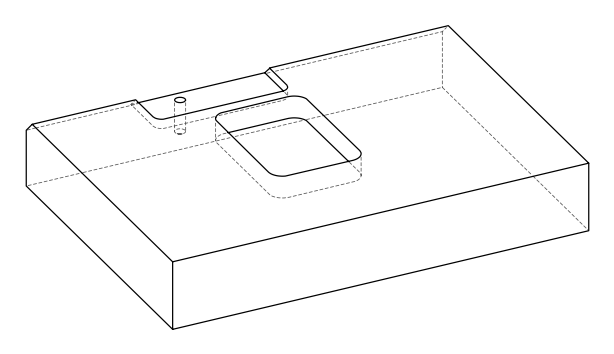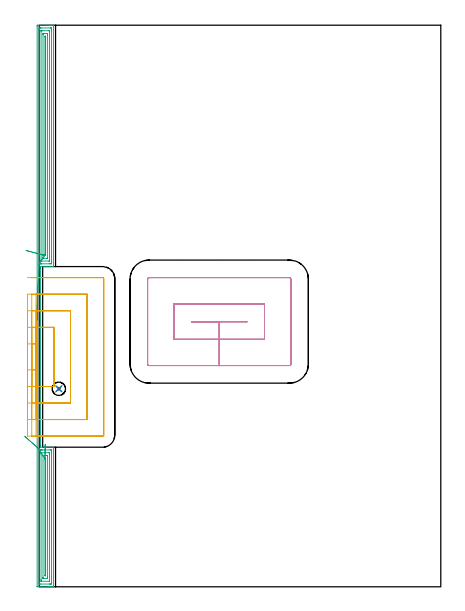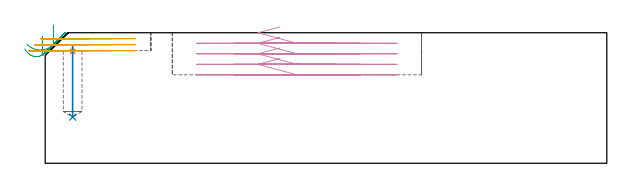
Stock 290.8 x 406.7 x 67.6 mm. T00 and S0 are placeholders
(PLAN: 5 operations, 4 tool changes, 24.2 min)
(1 SPOT_DRILL | STEP1POCKET | NXT0321_9005460120000 | 0.03 min | 940 mm3)
(2 DRILL_BLIND_HOLE_INTO_CENTER | STEP1POCKET | UGT0301_492 | 0.15 min | 2438 mm3)
(3 AREA_MILL | FG_CHAMFER_SURFACE | UGT0205_001 | 12.57 min | 28235 mm3)
(4 MILL_RECTANGULAR_POCKET | POCKET_RECTANGULAR_STRAIGHT | UGT0201_109 | Follow Part, ap 6.35, ae 75% | 5.57 min | 247251 mm3)
(5 MILL_SLOT | SLOT_PARTIAL_RECTANGULAR | UGT0201_010 | Follow Part, ap 4, ae 75% | 5.91 min | 56622 mm3)
(TOOL NXT0321_9005460120000 | NC Spot Drill, 142deg, 12mm, Carbide, Uncoated | D12 PA142 FL30 Z2)
(TOOL UGT0301_492 | Carbide Drill 9.7 mm | D9.7 PA118 FL87 Z2)
(TOOL UGT0205_001 | Chamfer Mill 20 x 3 x 45 deg. | D20 FL50 Z2)
(TOOL UGT0201_109 | End Mill 25.4 mm | D25.4 FL25 Z2)
(TOOL UGT0201_010 | End Mill 16 mm | D16 FL22 Z2)
(OP 1 SPOT_DRILL)
G17 G21 G94 G90
T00 M6
G54
G17 G0 G90 X14.2 Y143.4 S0 M3
G43 Z77.6 H0
G94 G81 G98 Z57.883 F250. R61.3
G80
M5
M2
(OP 2 DRILL_BLIND_HOLE_INTO_CENTER)
G17 G21 G94 G90
T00 M6
G54
G17 G0 G90 X14.2 Y143.4 S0 M3
G43 Z77.6 H0
G94 G81 G98 Z23.9 F250. R60.3
G80
M5
M2
(OP 3 AREA_MILL)
G17 G21 G94 G90
T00 M6
G54
G17 G0 G90 X-1.5 Y193.35 S1061 M3
G43 Z77.6 H0
Z65.8
G94 G1 Y193.388 Z64.928 F250.
Y193.502 Z64.064
Y193.691 Z63.212
Y193.953 Z62.38
Y194.287 Z61.574
Y194.69 Z60.8
Y195.159 Z60.064
Y195.69 Z59.372
Y196.279 Z58.729
Y196.922 Z58.14
Y197.614 Z57.608
Y198.35 Z57.14
Y199.124 Z56.737
Y199.93 Z56.403
Y200.762 Z56.141
Y201.614 Z55.952
Y202.478 Z55.838
Y203.35 Z55.8
Y406.085
X-1.497 Y406.416 Z55.802
X-1.492 Y406.69 Z55.806
X-1.214 Y406.7 Z56.083
X7.068 Z64.363
X7.623 Z64.92
X7.958 Z65.254
X8.513 Z65.809
X8.847 Z66.142
X9.517 Z66.816
X9.876 Z67.176
X10.257 Y406.694 Z67.548
X10.297 Y406.69 Z67.588
X10.3 Y406.532 Z67.6
Y231.915 Z67.599
X10.297 Y231.905 Z67.595
X10.294 Y231.9 Z67.592
X1. Z58.3
X1.001 Y231.85 Z58.299
Y231.127
X1.003 Y231.064 Z58.297
X1. Y231.036 Z58.3
Y102.087
Y102.027 Z58.298
Z58.299
X1.001 Y102. Z58.294
Y101.997
Y101.993 Z58.299
X1.01 Y101.986 Z58.288
X1.007 Y101.982 Z58.292
X1.002 Y101.822 Z58.298
Y101.1
X4.4 Z61.693
X5.268 Z62.568
X10.273 Z67.572
X10.296 Y101.092 Z67.596
X10.3 Y101.089 Z67.6
Y0.168
X10.297 Y0.01 Z67.588
X10.257 Y0.006 Z67.548
X9.876 Y0. Z67.175
X9.517 Z66.816
X8.847 Z66.142
X7.623 Z64.92
X7.068 Z64.363
X6.456 Z63.752
X-1.214 Z56.083
X-1.492 Y0.01 Z55.806
X-1.499 Y0.286 Z55.799
Y0.307
X-1.5 Y203.35 Z55.8
X-0.047 Y233.258 Z57.253
X-0.082 Y233.716 Z57.218
X-0.084 Y233.752 Z57.216
X-0.086 Y234.609 Z57.214
Y403.445
X-0.083 Y404.299 Z57.217
X-0.082 Y404.334 Z57.218
X-0.047 Y404.69 Z57.253
X0.445 Y404.698 Z57.745
X0.842 Y404.699 Z58.142
X1.333 Y404.7 Z58.633
X7.958 Y404.699 Z65.258
X8.451 Y404.697 Z65.751
X8.847 Y404.69 Z66.147
X8.881 Y404.299 Z66.181
X8.883 Y404.263 Z66.183
X8.886 Y403.406 Z66.186
Y235.502
X8.884 Y234.609 Z66.184
X8.883 Y234.572 Z66.183
X8.847 Y233.91 Z66.147
X8.66 Y233.904 Z65.96
X7.958 Y233.901 Z65.258
X7.774 Y233.9 Z65.074
X1.732 Y233.899 Z59.032
X1.551 Y233.897 Z58.851
X0.842 Y233.877 Z58.142
X0.71 Y233.848 Z58.01
X0.421 Y233.716 Z57.721
X0.165 Y233.502 Z57.465
X-0.047 Y233.258 Z57.253
X1.337 Y235.898 Z58.637
X1.332 Y235.903 Z58.632
X1.33 Y235.905 Z58.63
X1.328 Y237.288 Z58.628
X1.329 Y402.513 Z58.629
X1.33 Y402.614 Z58.63
X1.333 Y402.664 Z58.633
X1.335 Y402.682 Z58.635
X1.36 Y402.69 Z58.66
X1.548 Y402.698 Z58.848
X1.732 Y402.699 Z59.032
X2.435 Y402.7 Z59.735
X7.068 Y402.699 Z64.368
X7.255 Y402.697 Z64.555
X7.378 Y402.692 Z64.678
X7.465 Y402.687 Z64.765
X7.467 Y402.647 Z64.767
X7.469 Y402.513 Z64.769
X7.471 Y402.109 Z64.771
Y236.395
X7.469 Y235.993 Z64.769
X7.465 Y235.934 Z64.765
X7.463 Y235.91 Z64.763
X7.438 Y235.908 Z64.738
X7.315 Y235.904 Z64.615
X7.068 Y235.901 Z64.368
X1.337 Y235.898 Z58.637
X2.749 Y237.913 Z60.049
X2.747 Y237.928 Z60.047
X2.744 Y237.971 Z60.044
X2.743 Y238.059 Z60.043
Y238.181
Y399.711
X2.744 Y399.834 Z60.044
X2.749 Y400.598 Z60.049
X2.761 Y400.69 Z60.061
X2.864 Y400.693 Z60.164
X3.079 Y400.697 Z60.379
X3.511 Y400.7 Z60.811
X5.316 Z62.616
X5.731 Y400.698 Z63.031
X5.938 Y400.694 Z63.238
X6.04 Y400.69 Z63.34
X6.051 Y400.683 Z63.351
X6.053 Y400.665 Z63.353
X6.055 Y400.628 Z63.355
X6.057 Y399.956 Z63.357
Y399.834
Y237.988
X6.056 Y237.94 Z63.356
X6.054 Y237.918 Z63.354
X6.052 Y237.913 Z63.352
X6.035 Y237.91 Z63.335
X5.85 Y237.904 Z63.15
X5.569 Y237.9 Z62.869
X2.9 Y237.901 Z60.2
X2.799 Y237.905 Z60.099
X2.758 Y237.91 Z60.058
X2.749 Y237.913 Z60.049
X4.163 Y239.92 Z61.463
X4.16 Y239.934 Z61.46
X4.158 Y239.967 Z61.458
X4.157 Y240.211 Z61.457
Y240.861
Y398.291
X4.16 Y398.536 Z61.46
X4.164 Y398.689 Z61.464
X4.238 Y398.694 Z61.538
X4.4 Y398.698 Z61.7
X4.64 Y398.699 Z61.94
X4.642 Y398.698 Z61.942
X4.643 Y398.697 Z61.943
Y240.617
X4.638 Y239.967 Z61.938
X4.636 Y239.916 Z61.936
X4.534 Y239.905 Z61.834
X4.467 Y239.901 Z61.767
X4.4 Y239.9 Z61.7
X4.333 Y239.902 Z61.633
X4.199 Y239.91 Z61.499
X4.163 Y239.92 Z61.463
X3.531 Y240.087 Z60.884
X2.854 Y240.267 Z60.365
X2.135 Y240.457 Z59.909
X1.38 Y240.657 Z59.519
X0.596 Y240.865 Z59.199
X-0.212 Y241.079 Z58.951
X-1.039 Y241.298 Z58.777
X-1.877 Y241.52 Z58.677
X-2.719 Y241.744 Z58.654
X-3.561 Y241.967 Z58.707
X-4.395 Y242.188 Z58.835
X-5.215 Y242.405 Z59.039
X-6.015 Y242.617 Z59.315
X-6.789 Y242.822 Z59.663
X-7.53 Y243.019 Z60.079
X-8.233 Y243.205 Z60.56
X-8.894 Y243.38 Z61.102
X-9.506 Y243.542 Z61.703
G0 Z77.6
X-10.58 Y109.04
Z59.22
G1 X-10.165 Y108.674 Z58.546
X-9.707 Y108.27 Z57.922
X-9.211 Y107.832 Z57.354
X-8.679 Y107.364 Z56.846
X-8.116 Y106.867 Z56.402
X-7.526 Y106.347 Z56.025
X-6.913 Y105.807 Z55.717
X-6.283 Y105.251 Z55.482
X-5.64 Y104.684 Z55.321
X-4.989 Y104.11 Z55.236
X-4.334 Y103.533 Z55.226
X-3.682 Y102.958 Z55.293
X-3.036 Y102.389 Z55.435
X-2.402 Y101.83 Z55.651
X-1.785 Y101.286 Z55.941
X-1.189 Y100.76 Z56.301
X-0.619 Y100.257 Z56.729
X-0.079 Y99.781 Z57.221
X-0.047 Y99.753 Z57.253
X-0.044 Y99.75 Z57.256
X-0.035 Y99.737 Z57.265
X0.188 Y99.474 Z57.488
X0.423 Y99.278 Z57.723
X0.63 Y99.18 Z57.93
X0.726 Y99.148 Z58.026
X0.842 Y99.122 Z58.142
X1.486 Y99.103 Z58.786
X1.732 Y99.102 Z59.032
X2.379 Y99.1 Z59.679
X7.958 Y99.099 Z65.258
X8.608 Y99.096 Z65.908
X8.847 Y99.09 Z66.147
X8.879 Y98.856 Z66.179
X8.882 Y98.821 Z66.182
X8.886 Y97.963 Z66.186
Y97.925
Y3.255
X8.883 Y2.401 Z66.183
X8.882 Y2.366 Z66.182
X8.847 Y2.01 Z66.147
X8.355 Y2.002 Z65.655
X7.958 Y2.001 Z65.258
X7.467 Y2. Z64.767
X0.842 Y2.001 Z58.142
X0.349 Y2.003 Z57.649
X-0.047 Y2.01 Z57.253
X-0.082 Y2.401 Z57.219
X-0.083 Y2.437 Z57.217
X-0.086 Y3.294 Z57.214
Y98.895
X-0.079 Y99.781 Z57.221
X1.336 Y97.07 Z58.636
X1.703 Y97.099 Z59.003
X7.039 Z64.339
X7.068 Y97.098 Z64.368
X7.464 Y97.07 Z64.764
X7.469 Y96.668 Z64.769
X7.471 Y96.177 Z64.771
X7.472 Y95.772 Z64.772
X7.471 Y4.187 Z64.771
Y4.086
X7.468 Y4.036 Z64.768
X7.465 Y4.018 Z64.765
X7.44 Y4.01 Z64.74
X7.253 Y4.001 Z64.553
X1.732 Y4. Z59.032
X1.545 Y4.002 Z58.845
X1.421 Y4.006 Z58.721
X1.335 Y4.013 Z58.635
X1.332 Y4.053 Z58.632
X1.33 Y4.187 Z58.63
X1.329 Y4.592 Z58.629
X1.328 Y5.08 Z58.628
X1.329 Y96.177 Z58.629
X1.33 Y96.58 Z58.63
X1.336 Y97.07 Z58.636
X2.749 Y95.083 Z60.049
X2.759 Y95.09 Z60.059
X2.808 Y95.096 Z60.108
X3.511 Y95.1 Z60.811
X3.694 Z60.994
X5.473 Y95.099 Z62.773
X6.019 Y95.091 Z63.319
X6.047 Y95.09 Z63.347
X6.05 Y95.063 Z63.35
X6.054 Y94.986 Z63.354
X6.056 Y94.828 Z63.356
X6.057 Y94.513 Z63.357
Y94.391
Y6.989
X6.056 Y6.866 Z63.356
X6.051 Y6.102 Z63.351
X6.039 Y6.01 Z63.339
X5.936 Y6.007 Z63.236
X5.721 Y6.003 Z63.021
X5.289 Y6. Z62.589
X3.484 Z60.784
X3.069 Y6.002 Z60.369
X2.862 Y6.006 Z60.162
X2.76 Y6.01 Z60.06
X2.749 Y6.017 Z60.049
X2.747 Y6.035 Z60.047
X2.745 Y6.072 Z60.045
X2.743 Y6.744 Z60.043
Y6.866
Y94.776
X2.745 Y94.969 Z60.045
X2.749 Y95.083 Z60.049
X4.164 Y93.083 Z61.464
X4.4 Y93.092 Z61.7
X4.564 Y93.095 Z61.864
X4.623 Y93.093 Z61.923
X4.634 Y93.091 Z61.934
X4.637 Y93.069 Z61.937
X4.64 Y93.011 Z61.94
X4.642 Y92.849 Z61.942
X4.643 Y8.653 Z61.943
X4.642 Y8.41 Z61.942
X4.639 Y8.165 Z61.939
X4.636 Y8.012 Z61.936
X4.562 Y8.008 Z61.862
X4.4 Y8.004 Z61.7
X4.16 Y8.001 Z61.46
X4.157 Y8.003 Z61.457
Y91.956
X4.158 Y92.605 Z61.458
X4.16 Y92.846 Z61.46
X4.164 Y93.083 Z61.464
X4.178 Y93.954 Z61.516
X4.193 Y94.817 Z61.645
X4.207 Y95.665 Z61.847
X4.22 Y96.492 Z62.124
X4.234 Y97.293 Z62.471
X4.246 Y98.06 Z62.886
X4.259 Y98.787 Z63.367
X4.27 Y99.47 Z63.91
X4.28 Y100.104 Z64.51
X4.29 Y100.682 Z65.163
X4.299 Y101.202 Z65.863
X4.306 Y101.658 Z66.607
X4.313 Y102.048 Z67.387
X4.318 Y102.368 Z68.199
X4.322 Y102.617 Z69.035
X4.325 Y102.791 Z69.89
X4.327 Y102.891 Z70.756
Y102.914 Z71.628
G0 Z77.6
M5
M2
(OP 4 MILL_RECTANGULAR_POCKET)
G17 G21 G94 G90
T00 M6
G54
G17 G0 G90 X121.486 Y192.15 S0 M3
G43 Z77.6 H0
Z70.6
G94 G1 X110.25 Z67.589 F250.
Y191.95 Z67.536
X130.35 Z62.15
X150.45 F500.
Y192.15
X110.25
Y191.95
X130.35
Y179.25
X163.15
Y204.85
X97.55
Y179.25
X130.35
Y160.2
X181.1
G3 X182.2 Y161.3 R1.1
G1 Y222.8
G3 X181.1 Y223.9 R1.1
G1 X79.6
G3 X78.5 Y222.8 R1.1
G1 Y161.3
G3 X79.6 Y160.2 R1.1
G1 X130.35
X131.35
G0 X121.486 Y192.15 Z65.15
G1 X110.25 Z62.139 F250.
Y191.95 Z62.086
X130.35 Z56.7
X150.45 F500.
Y192.15
X110.25
Y191.95
X130.35
Y179.25
X163.15
Y204.85
X97.55
Y179.25
X130.35
Y160.2
X181.1
G3 X182.2 Y161.3 R1.1
G1 Y222.8
G3 X181.1 Y223.9 R1.1
G1 X79.6
G3 X78.5 Y222.8 R1.1
G1 Y161.3
G3 X79.6 Y160.2 R1.1
G1 X130.35
X131.35
G0 X121.486 Y192.15 Z59.7
G1 X110.25 Z56.689 F250.
Y191.95 Z56.636
X130.35 Z51.25
X150.45 F500.
Y192.15
X110.25
Y191.95
X130.35
Y179.25
X163.15
Y204.85
X97.55
Y179.25
X130.35
Y160.2
X181.1
G3 X182.2 Y161.3 R1.1
G1 Y222.8
G3 X181.1 Y223.9 R1.1
G1 X79.6
G3 X78.5 Y222.8 R1.1
G1 Y161.3
G3 X79.6 Y160.2 R1.1
G1 X130.35
X131.35
G0 X121.486 Y192.15 Z54.25
G1 X110.25 Z51.239 F250.
Y191.95 Z51.186
X130.35 Z45.8
X150.45 F500.
Y192.15
X110.25
Y191.95
X130.35
Y179.25
X163.15
Y204.85
X97.55
Y179.25
X130.35
Y160.2
X181.1
G3 X182.2 Y161.3 R1.1
G1 Y222.8
G3 X181.1 Y223.9 R1.1
G1 X79.6
G3 X78.5 Y222.8 R1.1
G1 Y161.3
G3 X79.6 Y160.2 R1.1
G1 X130.35
X131.35
G0 Z77.6
M5
M2
(OP 5 MILL_SLOT)
G17 G21 G94 G90
T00 M6
G54
G17 G0 G90 X-2.267 Y145.1 S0 M3
G43 Z77.6 H0
Z64.5
G94 G1 X0.733 F250.
X10.7 F500.
Y187.9
X0.7
X-2.3 F250.
Y133.1 F500.
X0.7 F250.
X22.7 F500.
Y199.9
X0.7
X-2.3 F250.
Y121.1 F500.
X0.7 F250.
X34.7 F500.
Y211.9
X0.7
X-2.3 F250.
Y109.1 F500.
X0.7 F250.
X45.9 F500.
G3 X46.7 Y109.9 R0.8
G1 Y223.1
G3 X45.9 Y223.9 R0.8
G1 X0.7
X-2.3 F250.
G0 Z77.6
X-5.399 Y157.1
Z61.4
G1 X-2.399
X-1.3 F500.
Y175.9
X-2.399
X-5.399 F250.
Y145.1 F500.
X-2.399 F250.
X10.7 F500.
Y187.9
X-2.399
X-5.399 F250.
Y133.1 F500.
X-2.399 F250.
X22.7 F500.
Y199.9
X-2.399
X-5.399 F250.
Y121.1 F500.
X-2.399 F250.
X34.7 F500.
Y211.9
X-2.4
X-5.4 F250.
X-5.399 Y109.1 F500.
X-2.399 F250.
X45.9 F500.
G3 X46.7 Y109.9 R0.8
G1 Y223.1
G3 X45.9 Y223.9 R0.8
G1 X-2.4
X-5.4 F250.
G0 Z77.6
X-8.498 Y157.1
Z58.3
G1 X-5.498
X-1.3 F500.
Y175.9
X-5.498
X-8.498 F250.
Y145.1
X-5.498
X10.7 F500.
Y187.9
X-5.499
X-8.499 F250.
X-8.498 Y133.1
X-5.498
X22.7 F500.
Y199.9
X-5.499
X-8.499 F250.
X-8.498 Y121.1
X-5.498
X34.7 F500.
Y211.9
X-5.499
X-8.499 F250.
X-8.498 Y109.1
X-5.498
X45.9 F500.
G3 X46.7 Y109.9 R0.8
G1 Y223.1
G3 X45.9 Y223.9 R0.8
G1 X-5.499
X-8.499 F250.
G0 Z77.6
M5
M2
